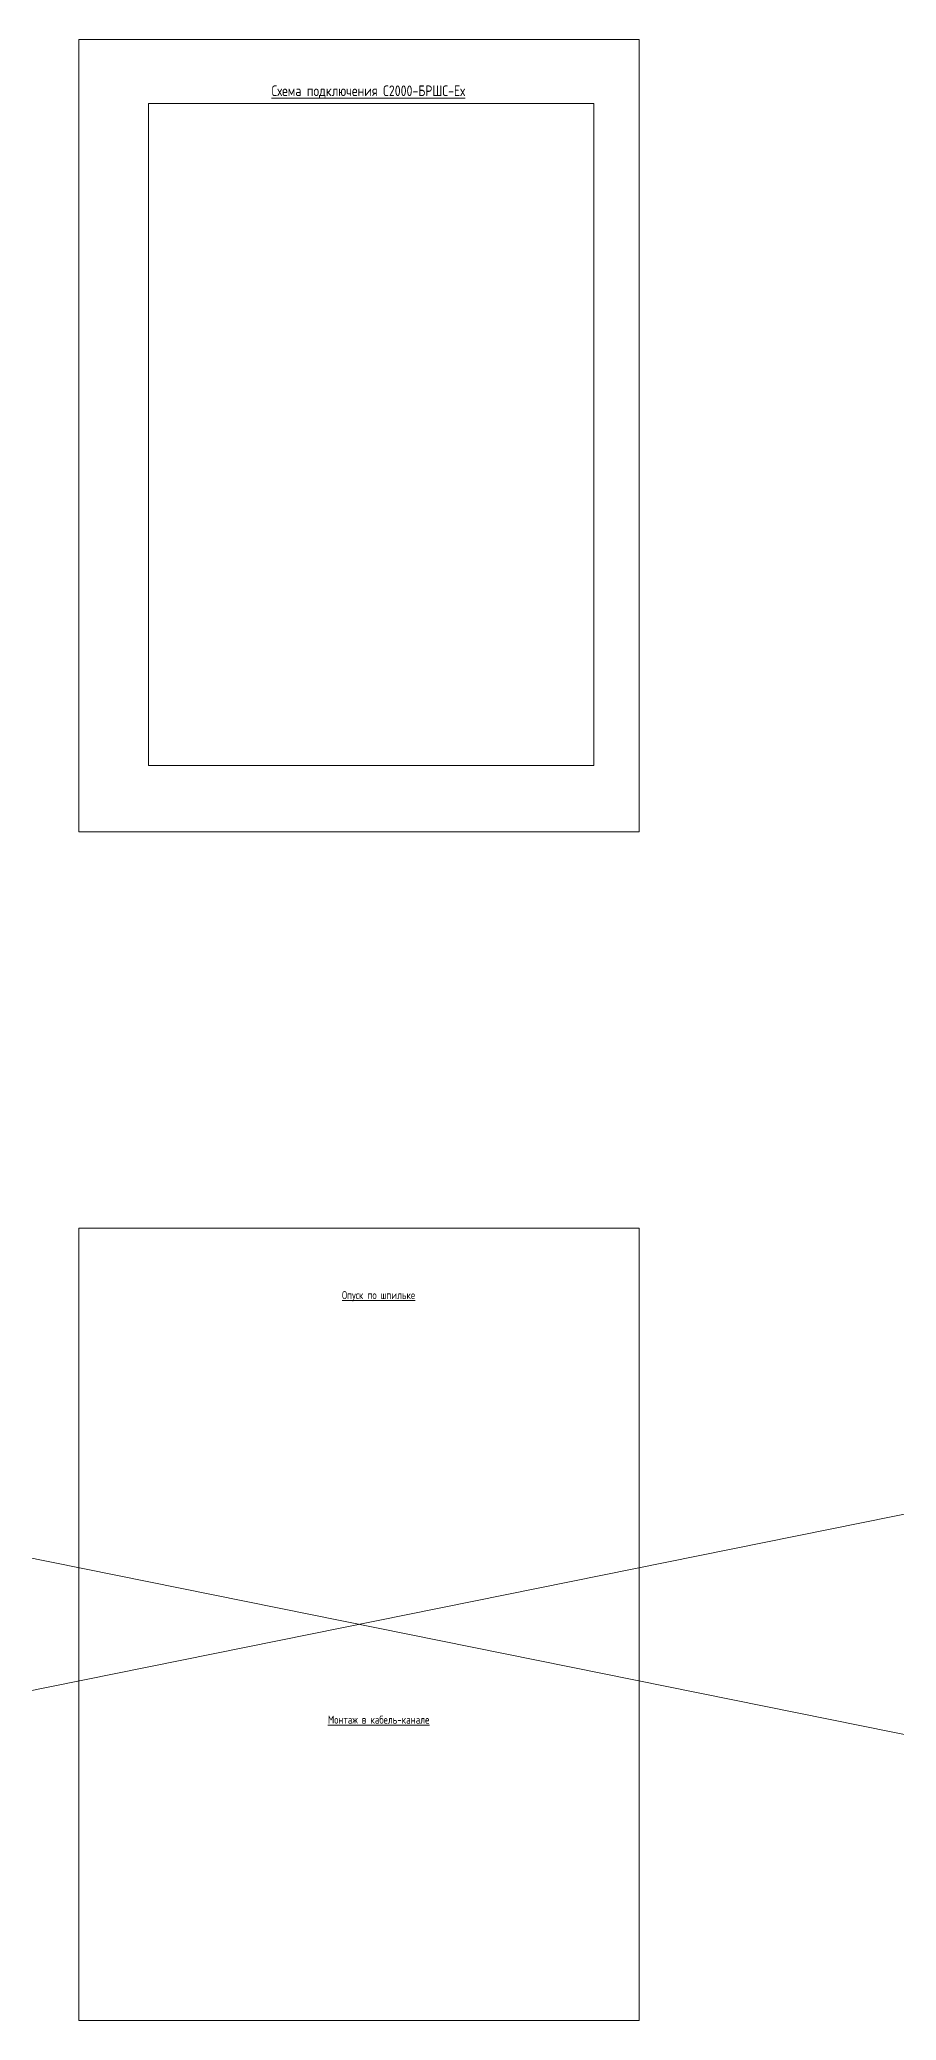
# Model space of a CAD drawing. Header units: millimetres. Extents: x -97100 to 319800, y -166950 to 107250.
# Drawn here: x 234330 to 266445, y -166950 to -92700 of the extents above; entities that cross this region are included whole.
import ezdxf

# ---------------------------------------------------------------- set-up
doc = ezdxf.new("R2010")
doc.units = ezdxf.units.MM
doc.styles.get("Standard").update_dxf_attribs({"font": 'GOST2304A.ttf'})
picture_1 = doc.add_image_def('image5.png', size_in_pixel=(1271, 855))

# ---------------------------------------------------------------- blocks, each defined once
blk = doc.blocks.new('*U34')
at = {"color": 9, "linetype": 'Continuous', "lineweight": 0}
blk.add_lwpolyline([(-10500, 14850), (10500, 14850), (10500, -14850), (-10500, -14850)], close=True, dxfattribs=at)
blk = doc.blocks.new('*U35')
at = {"color": 0, "linetype": 'ByBlock', "lineweight": -2, "transparency": 16777216}
for p in [(63000, 0), (63000, -44550)]:
    blk.add_blockref('*U34', p, dxfattribs=at)

msp = doc.modelspace()

# ---------------------------------------------------------------- linework, layer by layer
at = {"color": 7, "linetype": 'Continuous', "lineweight": 20}
msp.add_lwpolyline([(172800, -137250), (319800, -166950), (319800, -137250), (172800, -166950)], dxfattribs=at)

# ---------------------------------------------------------------- block references
at = {"color": 7, "linetype": 'Continuous', "lineweight": 9}
msp.add_blockref('*U35', (183300, -107550), dxfattribs=at)

# ---------------------------------------------------------------- texts
at = {"color": 7, "linetype": 'Continuous', "lineweight": 20, "attachment_point": 5}
for s, insert, char_height, width in [('{\\LСхема подключения С2000-БРШС-Ех}', (246650, -94650), 400, 9634.2922821), ('{\\LОпуск по шпильке}', (247036.82991, -139801.35885), 300, 7143.4282283), ('{\\LМонтаж в кабель-канале}', (247036.82991, -155677.13761), 300, 7143.4282283)]:
    msp.add_mtext(s, dxfattribs=dict(at, insert=insert, char_height=char_height, width=width))

# ---------------------------------------------------------------- pictures from other files: only their frames are drawn
at = {"color": 7, "linetype": 'Continuous', "lineweight": 0, "true_color": 0xffffff}
image = msp.add_image(picture_1, insert=(255100, -119915.61467), size_in_units=(24815.61467, 16693.4308), rotation=90, dxfattribs=at)
image.dxf.flags = 7

doc.saveas('drawing.dxf')
